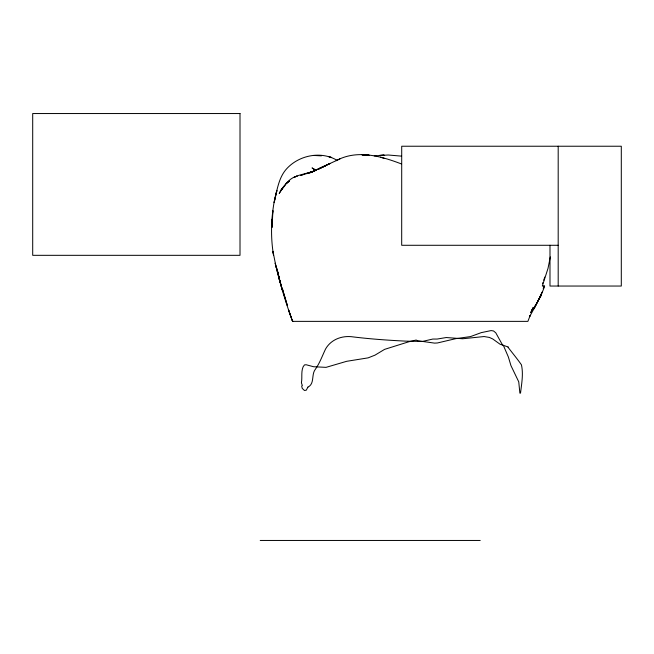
<?xml version="1.0" encoding="UTF-8"?>
<svg xmlns="http://www.w3.org/2000/svg" width="654" height="654" viewBox="0 0 654 654"><rect width="100%" height="100%" fill="white"/><g stroke="black" fill="none" stroke-linecap="round" stroke-linejoin="round"><path stroke-width="0.98" d="M544.659 277.108L544.529 277.754M550.316 256.924L548.019 268.361L542.305 286.043L544.635 286.043M543.973 286.043L543.286 288.479L544.005 286.043M542.681 283.435L542.992 282.471M543.727 280.223L544.259 278.579M544.447 286.844L540.85 295.796L534.539 307.257L540.85 295.796L538.136 300.439M337.464 160.582C320.983 150.297 297.668 155.382 285.512 170.114C278.784 178.452 277.329 189.243 274.655 199.298C271.091 217.627 270.437 236.764 273.544 255.215L272.971 251.365L276.143 267.363L275.203 263.194C279.847 282.871 285.594 302.385 292.583 321.367L527.901 321.367L530.222 315.302L529.814 316.307L537.294 302.573L542.109 292.101M531.432 311.141L530.754 312.71L533.304 307.355L531.432 311.141L532.544 308.909M539.738 297.717L541.594 293.605M307.903 387.143L306.252 390.209L304.453 390.479L302.246 388.402L301.674 385.983L302.344 385.574L301.412 382.786C302.418 377.415 300.922 371.971 303.129 366.796L304.453 364.932L306.129 364.744L313.544 366.722L326.035 367.36L346.661 361.31L368.128 357.861L375.012 355.138L384.593 349.367L408.709 341.805L416.116 340.047L417.89 340.775L434.542 343.121L437.444 342.966L455.838 338.641L470.52 336.589L481.27 332.633L491.113 330.581L493.541 330.965L495.806 332.861L502.019 344.069L503.523 345.77L508.346 356.945L510.962 365.643L518.745 381.83L519.881 393.144L520.527 393.111C521.606 383.775 523.519 374.162 521.442 364.842C517.24 358.776 512.548 353.217 507.97 347.16M534.686 307.176L535.798 304.968L533.746 309.007M285.463 184.959L280.304 191.132C284.645 184.886 289.395 178.109 297.186 176.024L294.251 177.201L298.894 175.337L314.321 171.111L300.66 175.468L301.984 175.076M294.251 177.201L294.791 176.932M340.031 158.84L336.156 160.68C356.929 149.316 380.71 156.036 401.262 163.876M337.251 160.156L309.669 172.852L316.634 170.04L306.783 173.662M307.903 387.135C314.958 383.718 311.051 374.48 315.424 369.199C319.79 362.995 322.291 355.85 325.569 348.991C330.761 339.884 340.963 335.772 351.198 336.671C369.412 338.96 387.659 340.252 406.101 341.151L422.41 341.437L432.784 339.058L437.125 339.05L446.265 337.538L462.689 338.756L484.099 336.54L489.413 337.439L492.781 338.993L500.048 344.217L508.305 347.021M309.456 172.86L314.321 171.111M374.243 155.881L388.198 154.998L401.482 156.134M313.568 155.48L321.572 155.685L313.748 155.464M558.189 245.283L401.695 245.283L401.711 146.234L621.3 146.234L621.3 286.043L549.989 286.043L549.989 245.283M260.227 540.457L480.216 540.457M331.643 157.5L329.052 156.886L331.504 157.467M381.257 157.459L380.505 157.238L384.438 158.44M316.16 170.212L313.462 169.01L315.956 170.334M315.089 169.852L312.056 167.898L315.735 170.547M292.559 321.367L288.569 309.939L290.989 316.986M292.722 321.367L292.256 319.961L292.706 321.367M278.351 273.977L276.462 267.625L278.179 273.347M279.005 276.029L279.536 277.754M283.705 293.409L287.261 305.246L282.405 288.855L283.452 292.493M282.038 288.929L277.28 271.271L282.659 291.038L278.767 277.304L280.084 282.127M558.189 146.234L558.189 286.043M272.048 222.597L272.007 227.478L271.982 219.286L272.048 222.597M272.481 215.231L272.432 219.989L272.882 210.613L272.481 215.231M275.963 193.764L274.165 202.585L276.912 190.535L275.963 193.764M281.735 189.169L279.209 193.421L283.068 187.453L281.465 189.611L281.735 189.169M287.588 182.54L285.978 183.938L289.575 180.921L287.588 182.54M325.61 165.642L318.809 168.961L325.61 165.642M329.886 163.582L318.106 169.124L329.886 163.582M384.029 155.129L379.631 155.407L384.029 155.129M240.01 113.543L32.7 113.543L32.7 255.322L240.01 255.322L240.01 113.543M365.88 154.949L362.022 154.908L369.109 155.145L365.88 154.949"/></g></svg>
